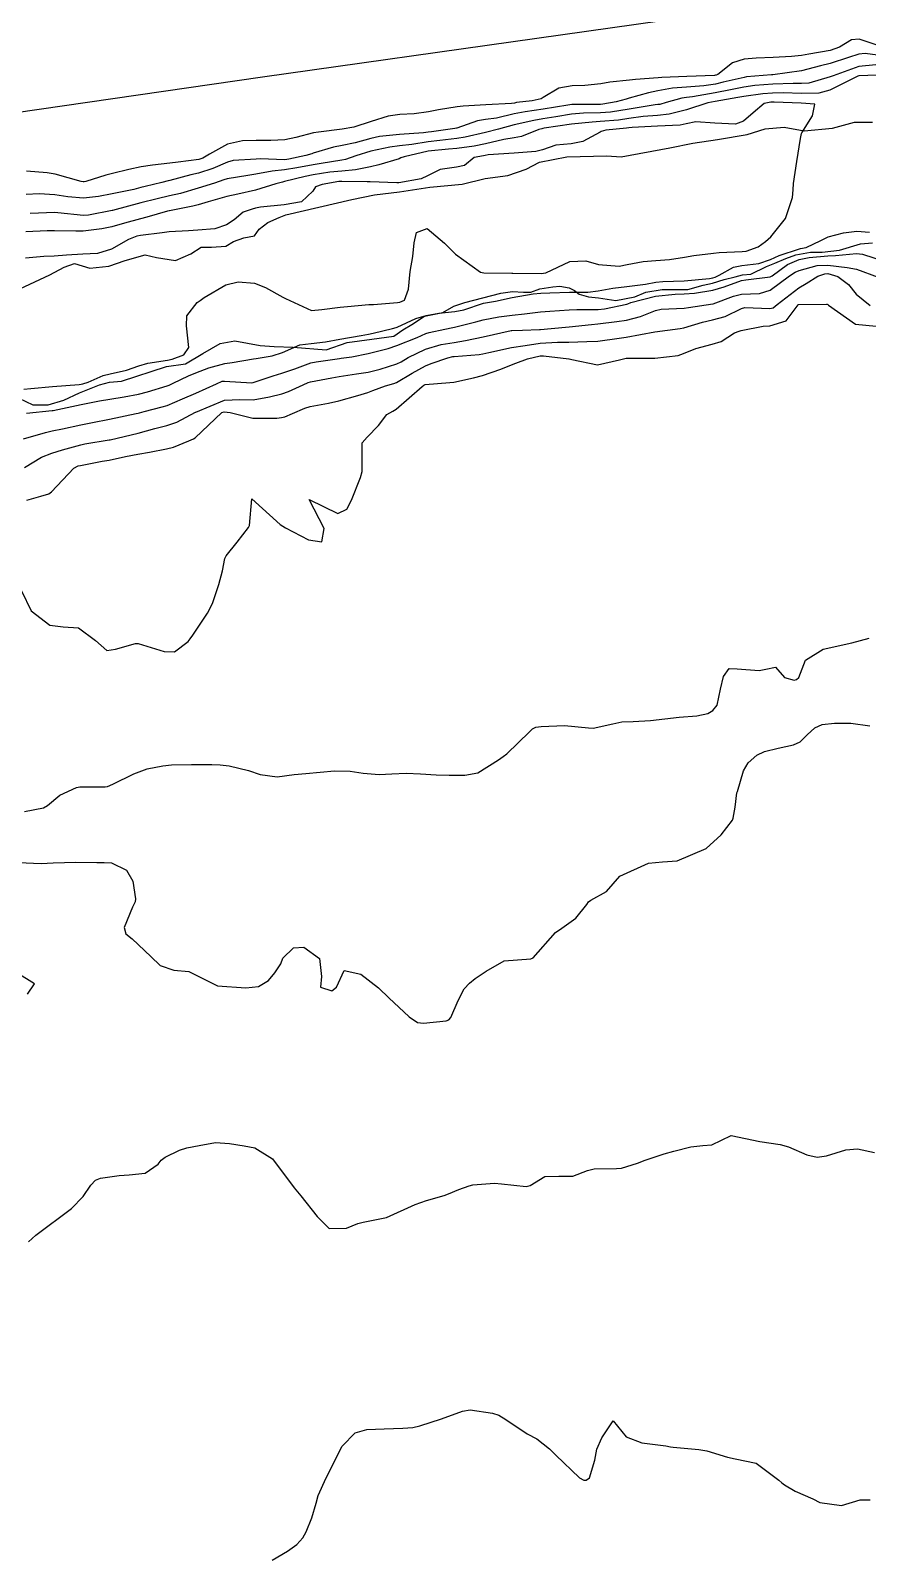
# Model space of a CAD drawing. Header units: metres. Extents: x 307586 to 320046, y 7427249 to 7434250.
# Drawn here: x 311205.8 to 311264.2, y 7432765.9 to 7432872.4 of the extents above; entities that cross this region are included whole.
import ezdxf

# ---------------------------------------------------------------- set-up
doc = ezdxf.new("R2010")
doc.units = ezdxf.units.M
doc.header["$MEASUREMENT"] = 0
for name, color, linetype in [('Curvas de Nivel 1m', 11, 'Continuous'), ('Curvas de Nivel 5m', 15, 'Continuous'), ('Hidrografia', 140, 'Continuous'), ('Vias Primárias', 230, 'Continuous')]:
    doc.layers.add(name, color=color, linetype=linetype)

msp = doc.modelspace()

# ---------------------------------------------------------------- linework, layer by layer
at = {"layer": 'Curvas de Nivel 1m', "flags": 128}
for points, elevation in [([(311265.65, 7432870.61), (311264.08, 7432870.82), (311263.65, 7432870.78), (311262.93, 7432870.55), (311261.64, 7432870.14), (311260.97, 7432869.96), (311259.64, 7432869.62), (311257.64, 7432869.34), (311257.54, 7432869.33), (311255.79, 7432869.19), (311255.63, 7432869.16), (311254.18, 7432868.82), (311253.63, 7432868.7), (311252.82, 7432868.58), (311251.62, 7432868.49), (311250.63, 7432868.4), (311249.61, 7432868.22), (311248.96, 7432868.08), (311247.61, 7432867.71), (311247.41, 7432867.65), (311246.7, 7432867.46), (311245.78, 7432867.29), (311245.6, 7432867.28), (311243.81, 7432867.28), (311243.6, 7432867.27), (311243.33, 7432867.22), (311241.6, 7432866.94), (311240.36, 7432866.77), (311239.59, 7432866.61), (311238.35, 7432866.32), (311237.59, 7432866.23), (311237.02, 7432866.14), (311235.58, 7432865.63), (311235.56, 7432865.61), (311235.43, 7432865.59), (311233.82, 7432865.37), (311233.58, 7432865.33), (311233.26, 7432865.29), (311231.58, 7432865.19), (311230.19, 7432865.04), (311229.58, 7432864.9), (311228.49, 7432864.6), (311227.57, 7432864.41), (311226.97, 7432864.3), (311225.56, 7432863.88), (311225.45, 7432863.83), (311225.04, 7432863.72), (311223.84, 7432863.45), (311223.56, 7432863.42), (311221.85, 7432863.47), (311221.56, 7432863.46), (311219.97, 7432863.36), (311219.56, 7432863.26), (311218.54, 7432862.8), (311217.54, 7432862.49), (311217, 7432862.36), (311215.54, 7432861.98), (311215.42, 7432861.95), (311214.99, 7432861.84), (311213.83, 7432861.55), (311213.53, 7432861.48), (311213.02, 7432861.35), (311211.52, 7432861.04), (311210.56, 7432860.85), (311209.52, 7432860.74), (311208.43, 7432860.82), (311207.52, 7432860.96), (311206.42, 7432861.05), (311205.52, 7432861)], 714), ([(311264.83, 7432870.05), (311263.64, 7432869.93), (311261.84, 7432869.28), (311261.63, 7432869.19), (311260.16, 7432868.76), (311259.63, 7432868.73), (311259.05, 7432868.74), (311257.63, 7432868.69), (311256.37, 7432868.6), (311255.62, 7432868.49), (311254.68, 7432868.3), (311253.62, 7432868.09), (311252.02, 7432867.8), (311251.61, 7432867.76), (311251.29, 7432867.72), (311250.2, 7432867.41), (311249.74, 7432867.28), (311249.6, 7432867.26), (311249.42, 7432867.24), (311247.6, 7432866.94), (311246.31, 7432866.74), (311245.6, 7432866.69), (311244.42, 7432866.66), (311243.59, 7432866.59), (311242.5, 7432866.41), (311241.59, 7432866.27), (311240.95, 7432866.16), (311239.59, 7432865.86), (311238.49, 7432865.56), (311237.58, 7432865.31), (311236.17, 7432864.99), (311235.58, 7432864.9), (311234.4, 7432864.77), (311233.57, 7432864.67), (311232.43, 7432864.48), (311231.57, 7432864.38), (311230.91, 7432864.3), (311229.57, 7432864.01), (311228.52, 7432863.68), (311227.81, 7432863.44), (311227.56, 7432863.39), (311226.1, 7432863.16), (311225.55, 7432863.07), (311224.42, 7432862.85), (311223.55, 7432862.71), (311222.68, 7432862.61), (311221.54, 7432862.41), (311220.99, 7432862.32), (311219.54, 7432862.08), (311219.31, 7432862.01), (311218.67, 7432861.79), (311217.53, 7432861.43), (311216.28, 7432861.07), (311215.52, 7432860.89), (311214.66, 7432860.7), (311213.52, 7432860.42), (311211.55, 7432859.88), (311211.52, 7432859.87), (311209.87, 7432859.54), (311209.51, 7432859.52), (311207.72, 7432859.71), (311207.51, 7432859.73), (311205.8, 7432859.66)], 713), ([(311265.51, 7432869.35), (311263.63, 7432869.27), (311263.57, 7432869.25), (311261.62, 7432868.27), (311260.84, 7432868.07), (311259.62, 7432868.05), (311258.38, 7432868.08), (311257.62, 7432868.07), (311256.95, 7432868.01), (311255.62, 7432867.84), (311255.2, 7432867.77), (311253.61, 7432867.49), (311253.11, 7432867.38), (311251.6, 7432866.9), (311250.41, 7432866.59), (311249.59, 7432866.51), (311248.59, 7432866.43), (311247.59, 7432866.29), (311246.86, 7432866.19), (311245.59, 7432866.08), (311245.02, 7432866.05), (311243.59, 7432865.91), (311241.67, 7432865.61), (311241.58, 7432865.6), (311241.52, 7432865.58), (311241.31, 7432865.52), (311240.09, 7432865.03), (311239.58, 7432864.94), (311238.86, 7432864.84), (311237.57, 7432864.52), (311236.79, 7432864.36), (311235.57, 7432864.21), (311235, 7432864.16), (311233.57, 7432864.01), (311231.91, 7432863.63), (311231.66, 7432863.54), (311231.56, 7432863.48), (311230.14, 7432863.07), (311229.55, 7432862.93), (311228.5, 7432862.72), (311227.55, 7432862.62), (311226.71, 7432862.54), (311225.54, 7432862.37), (311225, 7432862.26), (311223.54, 7432861.9), (311223.4, 7432861.86), (311222.95, 7432861.74), (311221.53, 7432861.3), (311220.28, 7432861.02), (311219.52, 7432860.85), (311218.21, 7432860.49), (311217.52, 7432860.27), (311217.15, 7432860.18), (311215.51, 7432859.86), (311215.49, 7432859.85), (311215.39, 7432859.83), (311213.94, 7432859.41), (311213.5, 7432859.29), (311212.38, 7432858.99), (311211.5, 7432858.74), (311210.79, 7432858.59), (311209.49, 7432858.44), (311208.97, 7432858.43), (311207.49, 7432858.46), (311206.98, 7432858.45), (311205.49, 7432858.4)], 712), ([(311205.36, 7432847.41), (311205.83, 7432847.47), (311207.36, 7432847.61), (311209.21, 7432847.75), (311209.36, 7432847.77), (311209.47, 7432847.79), (311209.84, 7432847.9), (311210.89, 7432848.36), (311211.37, 7432848.49), (311212.51, 7432848.73), (311213.38, 7432849.03), (311214.01, 7432849.22), (311215.39, 7432849.43), (311215.71, 7432849.5), (311216.51, 7432849.82), (311216.88, 7432850.33), (311216.71, 7432851.82), (311216.72, 7432852.52), (311217.44, 7432853.47), (311217.65, 7432853.6), (311217.94, 7432853.8), (311219.45, 7432854.7), (311220.31, 7432854.91), (311221.45, 7432854.81), (311222.22, 7432854.51), (311223.44, 7432853.83), (311223.61, 7432853.73), (311225.43, 7432852.9), (311226.15, 7432852.98), (311227.43, 7432853.13), (311227.95, 7432853.17), (311229.44, 7432853.31), (311229.76, 7432853.33), (311231.44, 7432853.47), (311231.59, 7432853.49), (311231.93, 7432853.63), (311232.2, 7432854.38), (311232.31, 7432855.63), (311232.51, 7432856.66), (311232.61, 7432857.62), (311232.77, 7432858.34), (311233.5, 7432858.62), (311234.72, 7432857.6), (311235.48, 7432856.83), (311237.23, 7432855.57), (311237.46, 7432855.54), (311239.42, 7432855.5), (311239.46, 7432855.51), (311239.49, 7432855.51), (311241.46, 7432855.49), (311241.78, 7432855.52), (311243.47, 7432856.33), (311244.59, 7432856.36), (311245.47, 7432856.12), (311246.92, 7432856), (311247.47, 7432856.11), (311248.58, 7432856.33), (311249.48, 7432856.4), (311250.43, 7432856.45), (311251.48, 7432856.63), (311252.13, 7432856.74), (311253.49, 7432856.9), (311253.9, 7432856.95), (311255.49, 7432857.02), (311255.78, 7432857.05), (311256.61, 7432857.34), (311257.12, 7432857.71), (311257.5, 7432858.05), (311258.52, 7432859.31), (311259.01, 7432860.79), (311259.05, 7432861.31), (311259.09, 7432861.75), (311259.32, 7432863.3), (311259.58, 7432864.9), (311259.64, 7432865.24), (311259.67, 7432865.3), (311260.41, 7432866.48), (311260.56, 7432867.29), (311259.61, 7432867.37), (311257.73, 7432867.44), (311257.61, 7432867.44), (311257.51, 7432867.43), (311257.04, 7432867.34), (311256.26, 7432866.69), (311255.59, 7432866.1), (311255.04, 7432865.91), (311253.59, 7432865.96), (311252.26, 7432866.06), (311251.59, 7432865.92), (311251.16, 7432865.84), (311249.59, 7432865.75), (311247.81, 7432865.67), (311247.58, 7432865.65), (311247.42, 7432865.62), (311245.99, 7432865.47), (311245.66, 7432865.39), (311245.58, 7432865.35), (311244.38, 7432864.68), (311243.57, 7432864.53), (311242.5, 7432864.43), (311241.57, 7432864.12), (311241.1, 7432863.99), (311239.57, 7432863.87), (311237.76, 7432863.76), (311237.56, 7432863.72), (311237.44, 7432863.7), (311236.78, 7432863.58), (311236.12, 7432863.02), (311235.55, 7432862.91), (311234.41, 7432862.74), (311233.54, 7432862.29), (311233.08, 7432862.08), (311231.54, 7432861.8), (311231.38, 7432861.8), (311229.54, 7432861.88), (311229.32, 7432861.88), (311227.54, 7432861.91), (311227.33, 7432861.9), (311226.17, 7432861.7), (311225.71, 7432861.53), (311225.53, 7432861.22), (311224.74, 7432860.49), (311223.52, 7432860.27), (311221.88, 7432860.12), (311221.52, 7432860.03), (311221.3, 7432859.97), (311220.67, 7432859.77), (311220.04, 7432859.23), (311219.5, 7432858.88), (311218.68, 7432858.6), (311217.49, 7432858.5), (311216.84, 7432858.47), (311215.49, 7432858.38), (311215, 7432858.32), (311213.49, 7432858.14), (311213.25, 7432858.09), (311212.65, 7432857.86), (311211.48, 7432857.18), (311210.5, 7432856.87), (311209.47, 7432856.82), (311208.32, 7432856.76), (311207.47, 7432856.7), (311206.74, 7432856.66), (311205.47, 7432856.55)], 711), ([(311205.54, 7432845.74), (311207.34, 7432845.92), (311207.39, 7432845.93), (311209.35, 7432846.34), (311210.64, 7432846.6), (311211.35, 7432846.72), (311212.36, 7432846.87), (311213.35, 7432847.06), (311213.99, 7432847.22), (311215.36, 7432847.65), (311215.49, 7432847.7), (311215.77, 7432847.83), (311216.85, 7432848.34), (311217.37, 7432848.56), (311218.27, 7432848.9), (311219.38, 7432849.2), (311219.89, 7432849.27), (311221.39, 7432849.53), (311221.58, 7432849.56), (311222.69, 7432849.74), (311223.4, 7432849.97), (311224.62, 7432850.5), (311225.4, 7432850.61), (311226.4, 7432850.71), (311227.4, 7432850.89), (311228.89, 7432851.15), (311229.41, 7432851.25), (311229.74, 7432851.32), (311231.08, 7432851.64), (311231.34, 7432851.72), (311231.41, 7432851.74), (311232.71, 7432852.34), (311233.43, 7432852.56), (311234.32, 7432852.71), (311235.43, 7432852.82), (311236.07, 7432852.95), (311237.44, 7432853.41), (311237.57, 7432853.44), (311238.28, 7432853.56), (311239.45, 7432853.8), (311240.91, 7432854.07), (311241.45, 7432854.11), (311242.07, 7432854.14), (311243.45, 7432854.18), (311244.73, 7432854.19), (311245.45, 7432854.27), (311246.46, 7432854.46), (311247.45, 7432854.57), (311248.76, 7432854.73), (311249.46, 7432854.87), (311249.95, 7432854.92), (311251.46, 7432854.97), (311253.22, 7432855.13), (311253.46, 7432855.18), (311253.61, 7432855.22), (311253.9, 7432855.37), (311254.9, 7432855.92), (311255.47, 7432856.04), (311256.65, 7432856.17), (311257.48, 7432856.45), (311258.08, 7432856.73), (311259.49, 7432857.2), (311259.57, 7432857.22), (311259.96, 7432857.3), (311260.99, 7432857.79), (311261.5, 7432858.03), (311262.57, 7432858.33), (311263.5, 7432858.43), (311264.38, 7432858.36)], 712), ([(311205.32, 7432843.95), (311206.86, 7432844.4), (311207.33, 7432844.5), (311208.05, 7432844.64), (311209.33, 7432844.93), (311210.14, 7432845.08), (311211.34, 7432845.31), (311213.19, 7432845.71), (311213.34, 7432845.74), (311213.43, 7432845.76), (311213.76, 7432845.85), (311215.01, 7432846.17), (311215.35, 7432846.28), (311216.43, 7432846.74), (311217.36, 7432847.14), (311218.81, 7432847.79), (311219.19, 7432847.96), (311219.37, 7432847.98), (311221.27, 7432847.86), (311221.36, 7432847.87), (311222.76, 7432848.35), (311223.37, 7432848.53), (311224.27, 7432848.83), (311225.39, 7432849.24), (311225.76, 7432849.33), (311227.39, 7432849.56), (311227.5, 7432849.58), (311228.24, 7432849.68), (311229.4, 7432849.9), (311230.78, 7432850.26), (311231.4, 7432850.46), (311232.81, 7432851.02), (311233.41, 7432851.29), (311233.65, 7432851.36), (311234.74, 7432851.6), (311235.29, 7432851.72), (311235.42, 7432851.74), (311236.9, 7432852.1), (311237.42, 7432852.24), (311238.52, 7432852.47), (311239.43, 7432852.58), (311240.3, 7432852.66), (311241.43, 7432852.8), (311242.08, 7432852.86), (311243.43, 7432852.94), (311243.96, 7432852.96), (311245.44, 7432852.98), (311245.88, 7432853.02), (311247.44, 7432853.35), (311247.52, 7432853.37), (311247.72, 7432853.45), (311249.45, 7432853.91), (311250.82, 7432854.03), (311251.45, 7432854.06), (311252.18, 7432854.12), (311253.45, 7432854.33), (311254.25, 7432854.56), (311255.46, 7432854.99), (311255.76, 7432855.05), (311257.46, 7432855.26), (311257.59, 7432855.33), (311258.67, 7432856.12), (311259.48, 7432856.46), (311260.17, 7432856.61), (311261.48, 7432856.72), (311262.01, 7432856.74), (311263.49, 7432856.88), (311263.9, 7432856.83), (311265.48, 7432856.32)], 713), ([(311205.4, 7432841.95), (311206.58, 7432842.66), (311207.31, 7432842.96), (311208.04, 7432843.19), (311209.32, 7432843.53), (311209.62, 7432843.59), (311211.32, 7432843.87), (311211.38, 7432843.88), (311213.33, 7432844.35), (311214.5, 7432844.67), (311215.33, 7432844.88), (311216.04, 7432845.12), (311217.34, 7432845.8), (311217.37, 7432845.81), (311219.35, 7432846.64), (311220.43, 7432846.69), (311221.35, 7432846.66), (311222.49, 7432846.88), (311223.36, 7432847.08), (311223.83, 7432847.25), (311224.84, 7432847.72), (311225.2, 7432847.87), (311225.37, 7432847.92), (311226.86, 7432848.21), (311227.37, 7432848.29), (311228.57, 7432848.48), (311229.38, 7432848.61), (311230.22, 7432848.81), (311231.39, 7432849.18), (311231.69, 7432849.33), (311232.19, 7432849.63), (311233.4, 7432850.2), (311234.48, 7432850.53), (311235.4, 7432850.68), (311236.18, 7432850.81), (311237.41, 7432851.06), (311239.37, 7432851.5), (311239.41, 7432851.5), (311240.16, 7432851.53), (311241.36, 7432851.58), (311241.41, 7432851.58), (311243.17, 7432851.74), (311243.42, 7432851.77), (311244.97, 7432851.93), (311245.42, 7432851.97), (311246.75, 7432852.13), (311247.42, 7432852.23), (311248.39, 7432852.48), (311249.44, 7432852.9), (311249.85, 7432853), (311251.44, 7432853.06), (311251.74, 7432853.1), (311253.44, 7432853.36), (311253.47, 7432853.37), (311254.9, 7432853.9), (311255.45, 7432854.03), (311256.7, 7432854.09), (311257.45, 7432854.31), (311258.81, 7432855.31), (311259.19, 7432855.58), (311259.47, 7432855.7), (311260.73, 7432856.03), (311261.47, 7432856.06), (311262.83, 7432855.9), (311263.47, 7432855.79), (311265, 7432855.23)], 714), ([(311205.19, 7432833.34), (311205.86, 7432831.94), (311207.16, 7432830.94), (311208.09, 7432830.84), (311209.16, 7432830.76), (311210.36, 7432829.89), (311211.14, 7432829.18), (311211.74, 7432829.27), (311213.15, 7432829.68), (311213.33, 7432829.66), (311215.14, 7432829.12), (311215.86, 7432829.1), (311216.83, 7432829.81), (311216.97, 7432830), (311217.16, 7432830.26), (311218.17, 7432831.79), (311218.52, 7432832.46), (311218.97, 7432833.78), (311219.21, 7432834.73), (311219.39, 7432835.61), (311219.47, 7432835.78), (311220.25, 7432836.75), (311221.04, 7432837.76), (311221.1, 7432837.9), (311221.27, 7432839.76), (311223.25, 7432837.98), (311223.61, 7432837.73), (311225.23, 7432836.91), (311226.16, 7432836.77), (311226.31, 7432837.7), (311225.27, 7432839.71), (311227.26, 7432838.73), (311227.89, 7432839.05), (311228.22, 7432839.68), (311228.86, 7432841.24), (311228.98, 7432841.66), (311228.97, 7432842), (311228.98, 7432843.67), (311229.33, 7432844.06), (311230.11, 7432844.87), (311230.7, 7432845.65), (311231.11, 7432845.88), (311231.35, 7432846.02), (311233.15, 7432847.61), (311233.27, 7432847.7), (311233.36, 7432847.73), (311235.09, 7432847.87), (311235.37, 7432847.91), (311236.75, 7432848.2), (311237.37, 7432848.36), (311238.65, 7432848.82), (311239.39, 7432849.1), (311239.7, 7432849.22), (311240.52, 7432849.53), (311241.4, 7432849.74), (311241.63, 7432849.75), (311243.39, 7432849.53), (311243.43, 7432849.52), (311243.61, 7432849.49), (311245.39, 7432849.1), (311246.94, 7432849.45), (311247.39, 7432849.57), (311247.53, 7432849.58), (311249.39, 7432849.58), (311251.03, 7432849.77), (311251.4, 7432849.89), (311252.27, 7432850.26), (311253.4, 7432850.56), (311254.03, 7432850.74), (311254.97, 7432851.35), (311255.29, 7432851.47), (311255.42, 7432851.5), (311256.96, 7432851.8), (311257.42, 7432851.83), (311258.56, 7432852.18), (311259.41, 7432853.3), (311259.44, 7432853.32), (311261.38, 7432853.34), (311261.44, 7432853.34), (311261.48, 7432853.32), (311261.52, 7432853.28), (311263.42, 7432851.95), (311264.85, 7432851.8)], 716), ([(311205.39, 7432817.95), (311206.73, 7432818.21), (311207.01, 7432818.38), (311207.86, 7432819.08), (311209.03, 7432819.63), (311209.26, 7432819.67), (311211.03, 7432819.67), (311211.2, 7432819.7), (311211.56, 7432819.87), (311213.04, 7432820.59), (311213.97, 7432820.92), (311215.05, 7432821.14), (311215.66, 7432821.21), (311217.05, 7432821.24), (311218.48, 7432821.22), (311219.05, 7432821.2), (311219.68, 7432821.14), (311221.04, 7432820.82), (311221.84, 7432820.54), (311223.04, 7432820.36), (311224.23, 7432820.53), (311225.04, 7432820.61), (311226.04, 7432820.7), (311227.04, 7432820.79), (311228.13, 7432820.76), (311229.04, 7432820.62), (311230.15, 7432820.54), (311231.04, 7432820.59), (311232.05, 7432820.63), (311233.04, 7432820.59), (311234.14, 7432820.5), (311235.04, 7432820.48), (311236.14, 7432820.48), (311237.04, 7432820.66), (311238.48, 7432821.55), (311238.82, 7432821.78), (311239.06, 7432821.97), (311239.87, 7432822.74), (311240.64, 7432823.52), (311240.87, 7432823.73), (311241.09, 7432823.83), (311241.46, 7432823.89), (311243.09, 7432823.95), (311244.78, 7432823.78), (311245.09, 7432823.77), (311246.48, 7432824.06), (311247.09, 7432824.2), (311247.89, 7432824.23), (311249.09, 7432824.29), (311250.09, 7432824.41), (311251.09, 7432824.54), (311252.34, 7432824.62), (311253.1, 7432824.8), (311253.46, 7432825), (311253.76, 7432825.36), (311253.99, 7432826.49), (311254.19, 7432827.36), (311254.58, 7432827.92), (311255.14, 7432827.91), (311256.69, 7432827.79), (311257.14, 7432827.89), (311257.83, 7432828.01), (311258.46, 7432827.31), (311259.13, 7432827.12), (311259.28, 7432827.15), (311259.45, 7432827.3), (311259.92, 7432828.52), (311261.15, 7432829.28), (311263.16, 7432829.72), (311264.36, 7432830.04)], 717), ([(311204.97, 7432814.4), (311206.57, 7432814.33), (311206.97, 7432814.34), (311207.41, 7432814.37), (311208.97, 7432814.42), (311210.45, 7432814.4), (311210.97, 7432814.4), (311211.46, 7432814.37), (311212.53, 7432813.86), (311212.95, 7432813.1), (311213.14, 7432811.85), (311213.13, 7432811.65), (311212.93, 7432811.29), (311212.36, 7432809.86), (311212.48, 7432809.42), (311212.91, 7432809.07), (311214.21, 7432807.84), (311214.88, 7432807.22), (311215.82, 7432806.88), (311216.88, 7432806.78), (311218.86, 7432805.78), (311220.86, 7432805.65), (311221.74, 7432805.75), (311222.44, 7432806.17), (311222.88, 7432806.7), (311223.3, 7432807.32), (311223.44, 7432807.72), (311224.17, 7432808.45), (311224.9, 7432808.48), (311226, 7432807.7), (311226.12, 7432806.45), (311226.06, 7432805.7), (311226.86, 7432805.45), (311227.17, 7432805.69), (311227.71, 7432806.85), (311228.88, 7432806.61), (311230.12, 7432805.65), (311230.86, 7432804.94), (311231.53, 7432804.31), (311232.24, 7432803.62), (311232.84, 7432803.24), (311233.26, 7432803.18), (311234.84, 7432803.36), (311235.01, 7432803.42), (311235.16, 7432803.59), (311235.67, 7432804.76), (311236.1, 7432805.58), (311236.46, 7432805.98), (311236.87, 7432806.31), (311237.63, 7432806.81), (311238.89, 7432807.54), (311240.74, 7432807.67), (311240.9, 7432807.75), (311242.47, 7432809.5), (311242.92, 7432809.82), (311243.89, 7432810.52), (311244.66, 7432811.47), (311244.77, 7432811.64), (311244.94, 7432811.77), (311246.03, 7432812.38), (311246.96, 7432813.45), (311248.97, 7432814.35), (311249.94, 7432814.44), (311250.97, 7432814.51), (311252.98, 7432815.37), (311254.03, 7432816.33), (311254.82, 7432817.35), (311254.88, 7432817.49), (311255.02, 7432818.26), (311255.13, 7432819.25), (311255.16, 7432819.35), (311255.6, 7432820.79), (311255.92, 7432821.34), (311256.52, 7432821.88), (311257.06, 7432822.13), (311258.02, 7432822.37), (311259.07, 7432822.61), (311259.55, 7432822.82), (311260.04, 7432823.29), (311260.58, 7432823.79), (311261.09, 7432824.01), (311261.94, 7432824.12), (311263.09, 7432824.11), (311264.4, 7432823.92)], 718), ([(311205.6, 7432805.2), (311206.1, 7432805.94), (311204.87, 7432806.69)], 718), ([(311205.68, 7432787.94), (311206.2, 7432788.39), (311206.66, 7432788.74), (311208.21, 7432789.91), (311208.68, 7432790.26), (311209.49, 7432791.09), (311210.03, 7432791.89), (311210.35, 7432792.24), (311210.7, 7432792.37), (311212.01, 7432792.56), (311212.7, 7432792.61), (311213.83, 7432792.72), (311214.72, 7432793.35), (311214.93, 7432793.62), (311215.21, 7432793.83), (311216.21, 7432794.33), (311216.73, 7432794.48), (311217.59, 7432794.66), (311218.73, 7432794.86), (311219.7, 7432794.8), (311220.73, 7432794.64), (311221.47, 7432794.49), (311222.72, 7432793.73), (311224.22, 7432791.71), (311224.69, 7432791.13), (311225.83, 7432789.7), (311226.66, 7432788.86), (311227.88, 7432788.89), (311228.67, 7432789.2), (311229.03, 7432789.3), (311230.67, 7432789.64), (311232.68, 7432790.54), (311233.46, 7432790.82), (311234.69, 7432791.17), (311235, 7432791.28), (311235.72, 7432791.58), (311236.43, 7432791.84), (311236.7, 7432791.91), (311238.21, 7432792.03), (311238.7, 7432791.98), (311240.43, 7432791.79), (311240.7, 7432791.86), (311241.72, 7432792.49), (311242.71, 7432792.52), (311243.67, 7432792.52), (311244.71, 7432792.9), (311245.16, 7432793.03), (311246.72, 7432793.05), (311247.08, 7432793.08), (311248.19, 7432793.43), (311248.72, 7432793.62), (311250.06, 7432794.07), (311250.73, 7432794.25), (311251.91, 7432794.56), (311252.74, 7432794.66), (311253.39, 7432794.71), (311254.74, 7432795.35), (311256.74, 7432794.94), (311258.15, 7432794.73), (311258.74, 7432794.55), (311260.01, 7432794.01), (311260.73, 7432793.84), (311261.39, 7432793.93), (311262.73, 7432794.35), (311263.56, 7432794.42), (311264.73, 7432794.16)], 719)]:
    msp.add_lwpolyline(points, dxfattribs=dict(at, elevation=elevation))
at = {"layer": 'Curvas de Nivel 5m', "flags": 128}
for points, elevation in [([(311265.49, 7432871.23), (311263.66, 7432871.83), (311263.13, 7432871.78), (311262.3, 7432871.27), (311261.65, 7432871.05), (311260.15, 7432870.79), (311259.65, 7432870.7), (311258.94, 7432870.61), (311257.65, 7432870.56), (311256.47, 7432870.51), (311255.64, 7432870.43), (311254.83, 7432870.17), (311253.8, 7432869.37), (311253.68, 7432869.32), (311253.63, 7432869.31), (311253.56, 7432869.3), (311251.63, 7432869.23), (311249.9, 7432869.15), (311249.63, 7432869.13), (311248.05, 7432869.02), (311247.63, 7432868.98), (311246.26, 7432868.83), (311245.62, 7432868.72), (311244.52, 7432868.59), (311243.62, 7432868.57), (311242.71, 7432868.41), (311241.61, 7432867.76), (311241.46, 7432867.67), (311240.84, 7432867.53), (311239.74, 7432867.4), (311239.6, 7432867.37), (311239.39, 7432867.33), (311237.6, 7432867.25), (311236.02, 7432867.16), (311235.6, 7432867.11), (311234.31, 7432866.89), (311233.59, 7432866.75), (311232.59, 7432866.63), (311231.59, 7432866.58), (311230.78, 7432866.46), (311229.59, 7432866.08), (311228.39, 7432865.68), (311227.58, 7432865.54), (311225.93, 7432865.35), (311225.58, 7432865.29), (311224.33, 7432864.97), (311223.57, 7432864.8), (311222.59, 7432864.76), (311221.57, 7432864.76), (311220.61, 7432864.73), (311219.57, 7432864.51), (311218.32, 7432863.8), (311217.84, 7432863.52), (311217.56, 7432863.44), (311216.13, 7432863.25), (311215.55, 7432863.18), (311214.34, 7432863.05), (311213.55, 7432862.93), (311212.67, 7432862.74), (311211.54, 7432862.46), (311211.08, 7432862.34), (311209.69, 7432861.9), (311209.56, 7432861.87), (311209.53, 7432861.87), (311209.5, 7432861.87), (311209.36, 7432861.9), (311207.54, 7432862.41), (311206.97, 7432862.51), (311205.54, 7432862.62)], 715), ([(311205.55, 7432839.67), (311206.53, 7432839.94), (311207.09, 7432840.12), (311207.28, 7432840.24), (311208.85, 7432841.91), (311209.14, 7432842.06), (311209.3, 7432842.1), (311210.81, 7432842.38), (311211.3, 7432842.47), (311212.45, 7432842.72), (311213.31, 7432842.88), (311214.12, 7432843.03), (311215.31, 7432843.26), (311215.79, 7432843.36), (311216.87, 7432843.81), (311217.2, 7432843.94), (311217.32, 7432844.01), (311219.17, 7432845.78), (311219.34, 7432845.84), (311219.75, 7432845.78), (311221.34, 7432845.39), (311223.01, 7432845.4), (311223.34, 7432845.43), (311223.58, 7432845.49), (311224.11, 7432845.72), (311224.97, 7432846.09), (311225.35, 7432846.21), (311226.61, 7432846.44), (311227.35, 7432846.6), (311228.66, 7432846.97), (311229.36, 7432847.19), (311229.71, 7432847.31), (311230.61, 7432847.65), (311231.19, 7432847.82), (311231.37, 7432847.89), (311232.47, 7432848.53), (311233.38, 7432849.04), (311233.79, 7432849.2), (311234.95, 7432849.59), (311235.29, 7432849.69), (311235.39, 7432849.7), (311237.13, 7432849.84), (311237.4, 7432849.88), (311237.81, 7432849.98), (311239.4, 7432850.32), (311240.34, 7432850.47), (311241.4, 7432850.62), (311242.6, 7432850.69), (311243.4, 7432850.7), (311244.66, 7432850.73), (311245.41, 7432850.77), (311246.91, 7432850.96), (311247.41, 7432851.05), (311249.41, 7432851.42), (311251.18, 7432851.64), (311251.42, 7432851.69), (311252.72, 7432852.09), (311253.43, 7432852.24), (311254.3, 7432852.49), (311255.44, 7432853.05), (311255.69, 7432853.1), (311257.44, 7432853.03), (311257.67, 7432853.09), (311257.94, 7432853.32), (311259.45, 7432854.48), (311259.97, 7432854.78), (311260.79, 7432855.29), (311261.27, 7432855.47), (311261.47, 7432855.48), (311262.17, 7432855.27), (311262.91, 7432854.71), (311263.45, 7432854.05), (311264.44, 7432853.24)], 715), ([(311222.68, 7432765.73), (311223.75, 7432766.36), (311224.4, 7432766.83), (311224.82, 7432767.29), (311225.05, 7432767.7), (311225.45, 7432768.67), (311225.75, 7432769.7), (311225.9, 7432770.24), (311226.45, 7432771.48), (311226.57, 7432771.69), (311227.2, 7432772.95), (311227.57, 7432773.67), (311228.49, 7432774.62), (311229.29, 7432774.85), (311230.5, 7432774.88), (311231.82, 7432774.94), (311232.5, 7432774.99), (311233, 7432775.1), (311234.5, 7432775.59), (311235.98, 7432776.11), (311236.51, 7432776.22), (311238.07, 7432775.99), (311238.51, 7432775.83), (311239, 7432775.54), (311240.49, 7432774.53), (311241.17, 7432774.19), (311242.05, 7432773.5), (311242.48, 7432773.05), (311244.14, 7432771.47), (311244.45, 7432771.31), (311244.61, 7432771.31), (311244.83, 7432771.47), (311245.22, 7432772.71), (311245.36, 7432773.46), (311245.69, 7432774.26), (311246.5, 7432775.45), (311247.4, 7432774.34), (311248.49, 7432773.92), (311250.18, 7432773.71), (311250.49, 7432773.63), (311250.69, 7432773.6), (311252.48, 7432773.45), (311253.04, 7432773.36), (311254.48, 7432772.91), (311255.02, 7432772.8), (311256.47, 7432772.49), (311258.05, 7432771.31), (311258.26, 7432771.11), (311258.45, 7432770.97), (311259.19, 7432770.55), (311260.44, 7432770), (311260.91, 7432769.75), (311262.44, 7432769.55), (311263.73, 7432769.94), (311264.44, 7432769.94)], 720)]:
    msp.add_lwpolyline(points, dxfattribs=dict(at, elevation=elevation))
at = {"layer": 'Hidrografia'}
for points in [[(311205.07, 7432854.42), (311207.17, 7432855.39), (311208.17, 7432855.93), (311208.9, 7432856.19), (311209.96, 7432855.86), (311211.29, 7432855.99), (311212.42, 7432856.39), (311213.81, 7432856.79), (311214.61, 7432856.59), (311215.94, 7432856.39), (311217, 7432856.86), (311217.73, 7432857.32), (311218.46, 7432857.32), (311219.46, 7432857.39), (311219.99, 7432857.72), (311220.72, 7432857.98), (311221.45, 7432858.12), (311221.79, 7432858.58), (311222.38, 7432859.05), (311223.18, 7432859.38), (311223.65, 7432859.58), (311228.25, 7432860.65), (311229.84, 7432860.98), (311231.57, 7432861.18), (311233.7, 7432861.51), (311235.96, 7432861.71), (311237.55, 7432862.11), (311239.14, 7432862.31), (311240.41, 7432862.77), (311241.34, 7432863.24), (311243.26, 7432863.63), (311246.05, 7432863.7), (311247.05, 7432863.63), (311250.45, 7432864.24), (311252.05, 7432864.57), (311253.78, 7432864.83), (311255.84, 7432865.17), (311257.1, 7432865.57), (311258.43, 7432865.7), (311259.82, 7432865.43), (311261.81, 7432865.63), (311263.34, 7432866.03), (311264.6, 7432866.03)], [(311204.51, 7432847.02), (311205.98, 7432846.32), (311207.06, 7432846.32), (311208.14, 7432846.64), (311209.23, 7432847.15), (311210.63, 7432847.72), (311211.33, 7432847.91), (311212.16, 7432847.97), (311215.3, 7432849), (311216.64, 7432849.19), (311217.85, 7432849.89), (311219.06, 7432850.59), (311220.08, 7432850.78), (311221.86, 7432850.46), (311222.82, 7432850.4), (311224.16, 7432850.34), (311226.45, 7432850.15), (311227.92, 7432850.66), (311229.64, 7432850.91), (311231.17, 7432851.1), (311231.8, 7432851.55), (311232.44, 7432851.93), (311233.33, 7432852.5), (311234.61, 7432852.76), (311235.37, 7432853.2), (311236.14, 7432853.46), (311238.64, 7432854.1), (311239.47, 7432854.23), (311240.23, 7432854.17), (311240.74, 7432854.17), (311241.38, 7432854.42), (311242.27, 7432854.55), (311242.78, 7432854.61), (311243.42, 7432854.49), (311243.8, 7432854.3), (311244.12, 7432854.04), (311244.76, 7432853.85), (311245.46, 7432853.79), (311246.67, 7432853.59), (311248.01, 7432853.85), (311248.77, 7432854.17), (311249.92, 7432854.36), (311250.75, 7432854.36), (311251.7, 7432854.36), (311252.78, 7432854.68), (311253.42, 7432854.8), (311254.25, 7432855.06), (311255.01, 7432855.25), (311255.52, 7432855.38), (311256.1, 7432855.44), (311257.2, 7432855.96), (311257.77, 7432856.21), (311258.54, 7432856.53), (311259.24, 7432856.78), (311260.26, 7432856.97), (311261.08, 7432856.97), (311262.3, 7432857.1), (311263.76, 7432857.55), (311264.59, 7432857.61)]]:
    msp.add_lwpolyline(points, dxfattribs=at)
at = {"layer": 'Vias Primárias'}
msp.add_lwpolyline([(310927.18, 7432825.71), (310964.77, 7432831.73), (310975.09, 7432833.29), (310989.94, 7432835.63), (311006.86, 7432838.11), (311033.13, 7432842), (311083.41, 7432849.19), (311123.67, 7432855.19), (311157.69, 7432859.91), (311222.01, 7432869.21), (311260.31, 7432874.63, -0.003471), (311286.98, 7432878.22, -0.038691)], format="xyb", dxfattribs=at)

doc.saveas('drawing.dxf')
